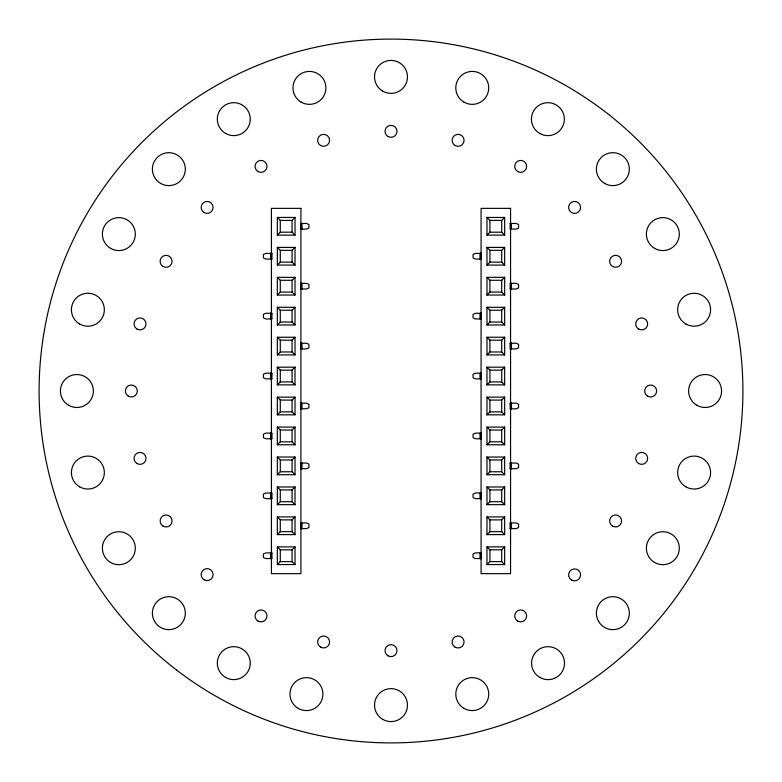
<?xml version="1.0" encoding="UTF-8"?>
<svg xmlns="http://www.w3.org/2000/svg" width="782" height="782" viewBox="0 0 782 782"><rect width="100%" height="100%" fill="white"/><g stroke="black" fill="none" stroke-linecap="round" stroke-linejoin="round"><path stroke-width="1.17" d="M277.336 235.128L280.279 232.186L292.077 232.186L295.019 235.128L295.019 217.445L277.336 217.445L277.336 235.128L295.019 235.128M292.077 232.186L292.077 220.387L295.019 217.445M277.336 265.078L280.279 262.126L292.077 262.126L295.019 265.078L295.019 247.395L277.336 247.395L277.336 265.078L295.019 265.078M277.336 247.395L280.279 250.338L292.077 250.338L295.019 247.395M277.336 295.029L280.279 292.077L280.279 280.288L277.336 277.336L277.336 295.029L295.019 295.029L295.019 277.336L277.336 277.336M280.279 280.288L292.077 280.288L295.019 277.336M277.336 324.98L280.279 322.028L292.077 322.028L295.019 324.98L277.336 324.98L277.336 307.287L295.019 307.287L295.019 324.98M292.077 322.028L292.077 310.239L295.019 307.287M277.336 354.92L280.279 351.978L280.279 340.19L277.336 337.238L295.019 337.238L295.019 354.92L277.336 354.92L277.336 337.238M295.019 354.92L292.077 351.978L292.077 340.19L295.019 337.238M277.336 384.871L280.279 381.929L292.077 381.929L295.019 384.871L277.336 384.871L277.336 367.188L295.019 367.188L295.019 384.871M292.077 381.929L292.077 370.13L295.019 367.188M277.336 414.822L280.279 411.879L280.279 400.081L277.336 397.139L295.019 397.139L295.019 414.822L277.336 414.822L277.336 397.139M295.019 414.822L292.077 411.879L292.077 400.081L295.019 397.139M277.336 444.772L280.279 441.82L280.279 430.032L277.336 427.089L277.336 444.772L295.019 444.772L295.019 427.089L277.336 427.089M280.279 430.032L292.077 430.032L295.019 427.089M486.981 235.128L489.923 232.186L501.712 232.186L504.664 235.128L504.664 217.445L486.981 217.445L486.981 235.128L504.664 235.128M501.712 232.186L501.712 220.387L504.664 217.445M277.336 474.723L280.279 471.771L292.077 471.771L295.019 474.723L277.336 474.723L277.336 457.03L295.019 457.03L295.019 474.723M292.077 471.771L292.077 459.982L295.019 457.03M486.981 265.078L489.923 262.126L501.712 262.126L504.664 265.078L504.664 247.395L486.981 247.395L486.981 265.078L504.664 265.078M486.981 247.395L489.923 250.338L501.712 250.338L504.664 247.395M277.336 504.673L280.279 501.721L280.279 489.933L277.336 486.981L277.336 504.673L295.019 504.673L295.019 486.981L277.336 486.981M295.019 504.673L292.077 501.721L292.077 489.933L295.019 486.981M486.981 295.029L489.923 292.077L489.923 280.288L486.981 277.336L486.981 295.029L504.664 295.029L504.664 277.336L486.981 277.336M489.923 280.288L501.712 280.288L504.664 277.336M277.336 534.614L280.279 531.672L280.279 519.883L277.336 516.931L277.336 534.614L295.019 534.614L295.019 516.931L277.336 516.931M295.019 534.614L292.077 531.672L292.077 519.883L295.019 516.931M486.981 324.98L489.923 322.028L501.712 322.028L504.664 324.98L486.981 324.98L486.981 307.287L504.664 307.287L504.664 324.98M501.712 322.028L501.712 310.239L504.664 307.287M277.336 564.565L280.279 561.623L292.077 561.623L295.019 564.565L277.336 564.565L277.336 546.882L295.019 546.882L295.019 564.565M292.077 561.623L292.077 549.824L295.019 546.882M486.981 354.92L489.923 351.978L489.923 340.19L486.981 337.238L504.664 337.238L504.664 354.92L486.981 354.92L486.981 337.238M504.664 354.92L501.712 351.978L501.712 340.19L504.664 337.238M486.981 384.871L489.923 381.929L489.923 370.13L486.981 367.188L504.664 367.188L504.664 384.871L486.981 384.871L486.981 367.188M504.664 384.871L501.712 381.929L501.712 370.13L504.664 367.188M486.981 414.822L489.923 411.879L489.923 400.081L486.981 397.139L504.664 397.139L504.664 414.822L486.981 414.822L486.981 397.139M504.664 414.822L501.712 411.879L501.712 400.081L504.664 397.139M486.981 444.772L489.923 441.82L489.923 430.032L486.981 427.089L486.981 444.772L504.664 444.772L504.664 427.089L486.981 427.089M489.923 430.032L501.712 430.032L504.664 427.089M486.981 474.723L489.923 471.771L501.712 471.771L504.664 474.723L486.981 474.723L486.981 457.03L504.664 457.03L504.664 474.723M501.712 471.771L501.712 459.982L504.664 457.03M486.981 504.673L489.923 501.721L489.923 489.933L486.981 486.981L486.981 504.673L504.664 504.673L504.664 486.981L486.981 486.981M504.664 504.673L501.712 501.721L501.712 489.933L504.664 486.981M486.981 534.614L489.923 531.672L501.712 531.672L504.664 534.614L486.981 534.614L486.981 516.931L504.664 516.931L504.664 534.614M501.712 531.672L501.712 519.883L504.664 516.931M486.981 564.565L489.923 561.623L501.712 561.623L504.664 564.565L486.981 564.565L486.981 546.882L504.664 546.882L504.664 564.565M501.712 561.623L501.712 549.824L504.664 546.882M277.336 217.445L280.279 220.387L292.077 220.387M486.981 217.445L489.923 220.387L501.712 220.387M510.118 223.457L516.218 223.457L518.574 224.551L518.574 228.012L516.218 229.116L510.118 229.116M300.689 229.116L306.573 229.116L308.929 228.012L308.929 224.551L306.573 223.457L300.689 223.457L300.777 229.116M271.882 253.407L265.782 253.407L263.417 254.502L263.417 257.962L265.782 259.067L271.882 259.067M481.301 253.407L475.417 253.407L473.061 254.502L473.061 257.962L475.417 259.067L481.301 259.067L481.213 253.407M510.118 283.358L516.218 283.358L518.574 284.452L518.574 287.913L516.218 289.017L510.118 289.017M300.689 289.017L306.573 289.017L308.929 287.913L308.929 284.452L306.573 283.358L300.689 283.358L300.777 289.017M280.279 292.077L292.077 292.077L295.019 295.029M489.923 292.077L501.712 292.077L504.664 295.029M277.336 307.287L280.279 310.239L292.077 310.239M486.981 307.287L489.923 310.239L501.712 310.239M271.882 313.299L265.782 313.299L263.417 314.403L263.417 317.863L265.782 318.958L271.882 318.958M481.301 318.958L475.417 318.958L473.061 317.863L473.061 314.403L475.417 313.299L481.301 313.299L481.213 318.958M280.279 340.19L292.077 340.19M489.923 340.19L501.712 340.19M300.689 343.249L306.573 343.249L308.929 344.354L308.929 347.814L306.573 348.909L300.689 348.909L300.777 343.249M510.118 343.249L516.218 343.249L518.574 344.354L518.574 347.814L516.218 348.909L510.118 348.909M280.279 351.978L292.077 351.978M489.923 351.978L501.712 351.978M277.336 367.188L280.279 370.13L292.077 370.13M489.923 370.13L501.712 370.13M271.882 373.2L265.782 373.2L263.417 374.304L263.417 377.765L265.782 378.859L271.882 378.859M481.301 373.2L475.417 373.2L473.061 374.304L473.061 377.765L475.417 378.859L481.301 378.859L481.213 373.2M489.923 381.929L501.712 381.929M280.279 400.081L292.077 400.081M489.923 400.081L501.712 400.081M300.689 403.15L306.573 403.15L308.929 404.245L308.929 407.705L306.573 408.81L300.689 408.81L300.777 403.15M510.118 403.15L516.218 403.15L518.574 404.245L518.574 407.705L516.218 408.81L510.118 408.81M280.279 411.879L292.077 411.879M489.923 411.879L501.712 411.879M271.882 433.101L265.782 433.101L263.417 434.196L263.417 437.656L265.782 438.761L271.882 438.761M481.301 438.761L475.417 438.761L473.061 437.656L473.061 434.196L475.417 433.101L481.301 433.101L481.213 438.761M280.279 441.82L292.077 441.82L295.019 444.772M489.923 441.82L501.712 441.82L504.664 444.772M277.336 457.03L280.279 459.982L292.077 459.982M486.981 457.03L489.923 459.982L501.712 459.982M300.689 463.052L306.573 463.052L308.929 464.146L308.929 467.607L306.573 468.711L300.689 468.711L300.777 463.052M510.118 463.052L516.218 463.052L518.574 464.146L518.574 467.607L516.218 468.711L510.118 468.711M280.279 489.933L292.077 489.933M489.923 489.933L501.712 489.933M271.882 492.992L265.782 492.992L263.417 494.097L263.417 497.557L265.782 498.652L271.882 498.652M481.301 492.992L475.417 492.992L473.061 494.097L473.061 497.557L475.417 498.652L481.301 498.652L481.213 492.992M280.279 501.721L292.077 501.721M489.923 501.721L501.712 501.721M280.279 519.883L292.077 519.883M486.981 516.931L489.923 519.883L501.712 519.883M510.118 522.943L516.218 522.943L518.574 524.048L518.574 527.508L516.218 528.603L510.118 528.603M300.689 528.603L306.573 528.603L308.929 527.508L308.929 524.048L306.573 522.943L300.689 522.943L300.777 528.603M280.279 531.672L292.077 531.672M277.336 546.882L280.279 549.824L292.077 549.824M486.981 546.882L489.923 549.824L501.712 549.824M271.882 552.894L265.782 552.894L263.417 553.998L263.417 557.458L265.782 558.553L271.882 558.553M481.301 558.553L475.417 558.553L473.061 557.458L473.061 553.998L475.417 552.894L481.301 552.894L481.213 558.553M511.448 223.457L511.448 229.116M511.448 283.358L511.448 289.017M511.448 343.249L511.448 348.909M511.448 403.15L511.448 408.81M511.448 463.052L511.448 468.711M511.448 522.943L511.448 528.603M511.242 223.457L511.242 229.116M511.242 283.358L511.242 289.017M511.242 343.249L511.242 348.909M511.242 403.15L511.242 408.81M511.242 463.052L511.242 468.711M511.242 522.943L511.242 528.603M511.037 223.457L511.037 229.116M511.037 283.358L511.037 289.017M511.037 343.249L511.037 348.909M511.037 403.15L511.037 408.81M511.037 463.052L511.037 468.711M511.037 522.943L511.037 528.603M510.851 223.457L510.851 229.116M510.851 283.358L510.851 289.017M510.851 343.249L510.851 348.909M510.851 403.15L510.851 408.81M510.851 463.052L510.851 468.711M510.851 522.943L510.851 528.603M510.685 223.457L510.685 229.116M510.685 283.358L510.685 289.017M510.685 343.249L510.685 348.909M510.685 403.15L510.685 408.81M510.685 463.052L510.685 468.711M510.685 522.943L510.685 528.603M510.421 223.457L510.421 229.116L510.284 223.457M510.421 289.017L510.421 283.358L510.265 289.017M510.421 343.249L510.421 348.909L510.265 343.249M510.421 403.15L510.421 408.81L510.284 403.15M510.421 463.052L510.421 468.711M510.421 522.943L510.421 528.603M510.265 463.052L510.265 468.711M510.284 522.943L510.265 528.603M501.712 250.338L501.712 262.126M501.712 280.288L501.712 292.077M501.712 430.032L501.712 441.82M489.923 220.387L489.923 232.186M489.923 250.338L489.923 262.126M489.923 310.239L489.923 322.028M489.923 459.982L489.923 471.771M489.923 519.883L489.923 531.672M489.923 549.824L489.923 561.623M480.959 253.407L480.959 259.067M480.959 313.299L480.959 318.958M480.959 373.2L480.959 378.859M480.959 433.101L480.959 438.761M480.959 492.992L480.959 498.652M480.959 552.894L480.959 558.553M480.783 253.407L480.783 259.067M480.783 313.299L480.783 318.958M480.783 373.2L480.783 378.859M480.783 433.101L480.783 438.761M480.783 492.992L480.783 498.652M480.783 552.894L480.783 558.553M480.598 253.407L480.598 259.067M480.598 313.299L480.598 318.958M480.598 373.2L480.598 378.859M480.598 433.101L480.598 438.761M480.598 492.992L480.598 498.652M480.598 552.894L480.598 558.553M480.402 253.407L480.402 259.067M480.402 313.299L480.402 318.958M480.402 373.2L480.402 378.859M480.402 433.101L480.402 438.761M480.402 492.992L480.402 498.652M480.402 552.894L480.402 558.553M480.197 253.407L480.197 259.067M480.197 313.299L480.197 318.958M480.197 373.2L480.197 378.859M480.197 433.101L480.197 438.761M480.197 492.992L480.197 498.652M480.197 552.894L480.197 558.553M301.803 223.457L301.803 229.116M301.803 283.358L301.803 289.017M301.803 343.249L301.803 348.909M301.803 403.15L301.803 408.81M301.803 463.052L301.803 468.711M301.803 522.943L301.803 528.603M301.598 223.457L301.598 229.116M301.598 283.358L301.598 289.017M301.598 343.249L301.598 348.909M301.598 403.15L301.598 408.81M301.598 463.052L301.598 468.711M301.598 522.943L301.598 528.603M301.393 223.457L301.393 229.116M301.393 283.358L301.393 289.017M301.393 343.249L301.393 348.909M301.393 403.15L301.393 408.81M301.393 463.052L301.393 468.711M301.393 522.943L301.393 528.603M301.207 223.457L301.207 229.116M301.207 283.358L301.207 289.017M301.207 343.249L301.207 348.909M301.207 403.15L301.207 408.81M301.207 463.052L301.207 468.711M301.207 522.943L301.207 528.603M301.041 223.457L301.041 229.116M301.041 283.358L301.041 289.017M301.041 343.249L301.041 348.909M301.041 403.15L301.041 408.81M301.041 463.052L301.041 468.711M301.041 522.943L301.041 528.603M292.077 250.338L292.077 262.126M292.077 280.288L292.077 292.077M292.077 430.032L292.077 441.82M280.279 220.387L280.279 232.186M280.279 250.338L280.279 262.126M280.279 310.239L280.279 322.028M280.279 370.13L280.279 381.929M280.279 459.982L280.279 471.771M280.279 549.824L280.279 561.623M271.735 253.407L271.716 259.067M271.735 313.299L271.735 318.958M271.716 373.2L271.735 378.859M271.716 433.101L271.735 438.761M271.735 492.992L271.735 498.652M271.735 552.894L271.735 558.553M271.667 253.407L271.579 259.067M271.667 313.299L271.579 318.958M271.667 373.2L271.579 378.859M271.579 433.101L271.667 438.761M271.579 492.992L271.667 498.652M271.667 552.894L271.579 558.553M271.315 253.407L271.315 259.067M271.315 313.299L271.315 318.958M271.315 373.2L271.315 378.859M271.315 433.101L271.315 438.761M271.315 492.992L271.315 498.652M271.315 552.894L271.315 558.553M271.139 253.407L271.139 259.067M271.139 313.299L271.139 318.958M271.139 373.2L271.139 378.859M271.139 433.101L271.139 438.761M271.139 492.992L271.139 498.652M271.139 552.894L271.139 558.553M270.953 253.407L270.953 259.067M270.953 313.299L270.953 318.958M270.953 373.2L270.953 378.859M270.953 433.101L270.953 438.761M270.953 492.992L270.953 498.652M270.953 552.894L270.953 558.553M270.758 253.407L270.758 259.067M270.758 313.299L270.758 318.958M270.758 373.2L270.758 378.859M270.758 433.101L270.758 438.761M270.758 492.992L270.758 498.652M270.758 552.894L270.758 558.553M270.552 253.407L270.552 259.067M270.552 313.299L270.552 318.958M270.552 373.2L270.552 378.859M270.552 433.101L270.552 438.761M270.552 492.992L270.552 498.652M270.552 552.894L270.552 558.553M300.914 208.364L271.442 208.364L271.442 573.646L300.914 573.646L300.914 208.364M510.558 208.364L481.077 208.364L481.077 573.646L510.558 573.646L510.558 208.364M176.781 670.184A351.9 351.9 0 0 0 739.889 436.933A351.9 351.9 0 0 0 256.33 65.884A351.9 351.9 0 0 0 176.781 670.184M382.76 91.162A16.471 16.471 0 0 0 407.471 76.89A16.471 16.471 0 0 0 382.76 62.628A16.471 16.471 0 0 0 382.76 91.162M301.207 102.149A16.471 16.471 0 0 0 325.908 87.887A16.471 16.471 0 0 0 301.207 73.616A16.471 16.471 0 0 0 301.207 102.149M225.558 133.409A16.471 16.471 0 0 0 250.26 119.138A16.471 16.471 0 0 0 225.558 104.876A16.471 16.471 0 0 0 225.558 133.409M160.613 183.408A16.471 16.471 0 0 0 185.314 169.147A16.471 16.471 0 0 0 160.613 154.885A16.471 16.471 0 0 0 160.613 183.408M110.614 248.353A16.471 16.471 0 0 0 135.325 234.092A16.471 16.471 0 0 0 110.614 219.83A16.471 16.471 0 0 0 110.614 248.353M79.637 323.992A16.471 16.471 0 0 0 104.348 309.731A16.471 16.471 0 0 0 79.637 295.469A16.471 16.471 0 0 0 79.637 323.992M68.65 405.272A16.471 16.471 0 0 0 93.361 391.01A16.471 16.471 0 0 0 68.65 376.738A16.471 16.471 0 0 0 68.65 405.272M79.637 486.824A16.471 16.471 0 0 0 104.348 472.563A16.471 16.471 0 0 0 79.637 458.301A16.471 16.471 0 0 0 79.637 486.824M110.614 562.463A16.471 16.471 0 0 0 135.325 548.202A16.471 16.471 0 0 0 110.614 533.94A16.471 16.471 0 0 0 110.614 562.463M154.582 621.397A16.471 16.471 0 0 0 183.115 621.397A16.471 16.471 0 0 0 168.844 596.686A16.471 16.471 0 0 0 154.582 621.397M225.558 677.417A16.471 16.471 0 0 0 250.26 663.156A16.471 16.471 0 0 0 225.558 648.884A16.471 16.471 0 0 0 225.558 677.417M298.206 708.375A16.471 16.471 0 0 0 322.917 694.113A16.471 16.471 0 0 0 298.206 679.851A16.471 16.471 0 0 0 298.206 708.375M464.029 102.149A16.471 16.471 0 0 0 488.73 87.887A16.471 16.471 0 0 0 464.029 73.616A16.471 16.471 0 0 0 464.029 102.149M539.668 133.409A16.471 16.471 0 0 0 564.369 119.138A16.471 16.471 0 0 0 539.668 104.876A16.471 16.471 0 0 0 539.668 133.409M604.623 183.408A16.471 16.471 0 0 0 629.324 169.147A16.471 16.471 0 0 0 604.623 154.885A16.471 16.471 0 0 0 604.623 183.408M654.612 248.353A16.471 16.471 0 0 0 679.323 234.092A16.471 16.471 0 0 0 654.612 219.83A16.471 16.471 0 0 0 654.612 248.353M685.882 323.992A16.471 16.471 0 0 0 710.594 309.731A16.471 16.471 0 0 0 685.882 295.469A16.471 16.471 0 0 0 685.882 323.992M696.87 405.272A16.471 16.471 0 0 0 721.581 391.01A16.471 16.471 0 0 0 696.87 376.738A16.471 16.471 0 0 0 696.87 405.272M685.882 486.824A16.471 16.471 0 0 0 710.594 472.563A16.471 16.471 0 0 0 685.882 458.301A16.471 16.471 0 0 0 685.882 486.824M654.612 562.463A16.471 16.471 0 0 0 679.323 548.202A16.471 16.471 0 0 0 654.612 533.94A16.471 16.471 0 0 0 654.612 562.463M598.592 621.397A16.471 16.471 0 0 0 627.125 621.397A16.471 16.471 0 0 0 612.853 596.686A16.471 16.471 0 0 0 598.592 621.397M539.815 677.417A16.471 16.471 0 0 0 564.526 663.156A16.471 16.471 0 0 0 539.815 648.884A16.471 16.471 0 0 0 539.815 677.417M464.029 708.375A16.471 16.471 0 0 0 488.73 694.113A16.471 16.471 0 0 0 464.029 679.851A16.471 16.471 0 0 0 464.029 708.375M382.76 719.381A16.471 16.471 0 0 0 407.471 705.12A16.471 16.471 0 0 0 382.76 690.848A16.471 16.471 0 0 0 382.76 719.381M387.999 136.537A5.992 5.992 0 0 0 396.992 131.347A5.992 5.992 0 0 0 387.999 126.156A5.992 5.992 0 0 0 387.999 136.537M320.62 145.52A5.992 5.992 0 0 0 329.603 140.33A5.992 5.992 0 0 0 320.62 135.139A5.992 5.992 0 0 0 320.62 145.52M258.031 171.571A5.992 5.992 0 0 0 267.014 166.39A5.992 5.992 0 0 0 258.031 161.2A5.992 5.992 0 0 0 258.031 171.571M204.122 212.596A5.992 5.992 0 0 0 213.105 207.406A5.992 5.992 0 0 0 204.122 202.225A5.992 5.992 0 0 0 204.122 212.596M163.096 266.506A5.992 5.992 0 0 0 172.079 261.315A5.992 5.992 0 0 0 163.096 256.125A5.992 5.992 0 0 0 163.096 266.506M137.036 329.105A5.992 5.992 0 0 0 146.019 323.914A5.992 5.992 0 0 0 137.036 318.724A5.992 5.992 0 0 0 137.036 329.105M128.346 396.191A5.992 5.992 0 0 0 137.329 391.01A5.992 5.992 0 0 0 128.346 385.819A5.992 5.992 0 0 0 128.346 396.191M137.036 463.579A5.992 5.992 0 0 0 146.019 458.389A5.992 5.992 0 0 0 137.036 453.198A5.992 5.992 0 0 0 137.036 463.579M163.096 526.159A5.992 5.992 0 0 0 172.079 520.978A5.992 5.992 0 0 0 163.096 515.788A5.992 5.992 0 0 0 163.096 526.159M204.122 579.804A5.992 5.992 0 0 0 213.105 574.614A5.992 5.992 0 0 0 204.122 569.423A5.992 5.992 0 0 0 204.122 579.804M258.031 621.104A5.992 5.992 0 0 0 267.014 615.913A5.992 5.992 0 0 0 258.031 610.732A5.992 5.992 0 0 0 258.031 621.104M320.62 647.164A5.992 5.992 0 0 0 329.603 641.973A5.992 5.992 0 0 0 320.62 636.783A5.992 5.992 0 0 0 320.62 647.164M455.095 145.52A5.992 5.992 0 0 0 464.078 140.33A5.992 5.992 0 0 0 455.095 135.139A5.992 5.992 0 0 0 455.095 145.52M517.684 171.571A5.992 5.992 0 0 0 526.667 166.39A5.992 5.992 0 0 0 517.684 161.2A5.992 5.992 0 0 0 517.684 171.571M571.583 212.596A5.992 5.992 0 0 0 580.576 207.406A5.992 5.992 0 0 0 571.583 202.225A5.992 5.992 0 0 0 571.583 212.596M612.619 266.506A5.992 5.992 0 0 0 621.602 261.315A5.992 5.992 0 0 0 612.619 256.125A5.992 5.992 0 0 0 612.619 266.506M638.679 329.105A5.992 5.992 0 0 0 647.662 323.914A5.992 5.992 0 0 0 638.679 318.724A5.992 5.992 0 0 0 638.679 329.105M647.662 396.191A5.992 5.992 0 0 0 656.645 391.01A5.992 5.992 0 0 0 647.662 385.819A5.992 5.992 0 0 0 647.662 396.191M638.679 463.579A5.992 5.992 0 0 0 647.662 458.389A5.992 5.992 0 0 0 638.679 453.198A5.992 5.992 0 0 0 638.679 463.579M612.619 526.159A5.992 5.992 0 0 0 621.602 520.978A5.992 5.992 0 0 0 612.619 515.788A5.992 5.992 0 0 0 612.619 526.159M571.583 580.068A5.992 5.992 0 0 0 580.576 574.887A5.992 5.992 0 0 0 571.583 569.697A5.992 5.992 0 0 0 571.583 580.068M517.684 621.104A5.992 5.992 0 0 0 526.667 615.913A5.992 5.992 0 0 0 517.684 610.732A5.992 5.992 0 0 0 517.684 621.104M455.095 647.164A5.992 5.992 0 0 0 464.078 641.973A5.992 5.992 0 0 0 455.095 636.783A5.992 5.992 0 0 0 455.095 647.164M387.999 655.844A5.992 5.992 0 0 0 396.992 650.653A5.992 5.992 0 0 0 387.999 645.463A5.992 5.992 0 0 0 387.999 655.844"/></g></svg>
